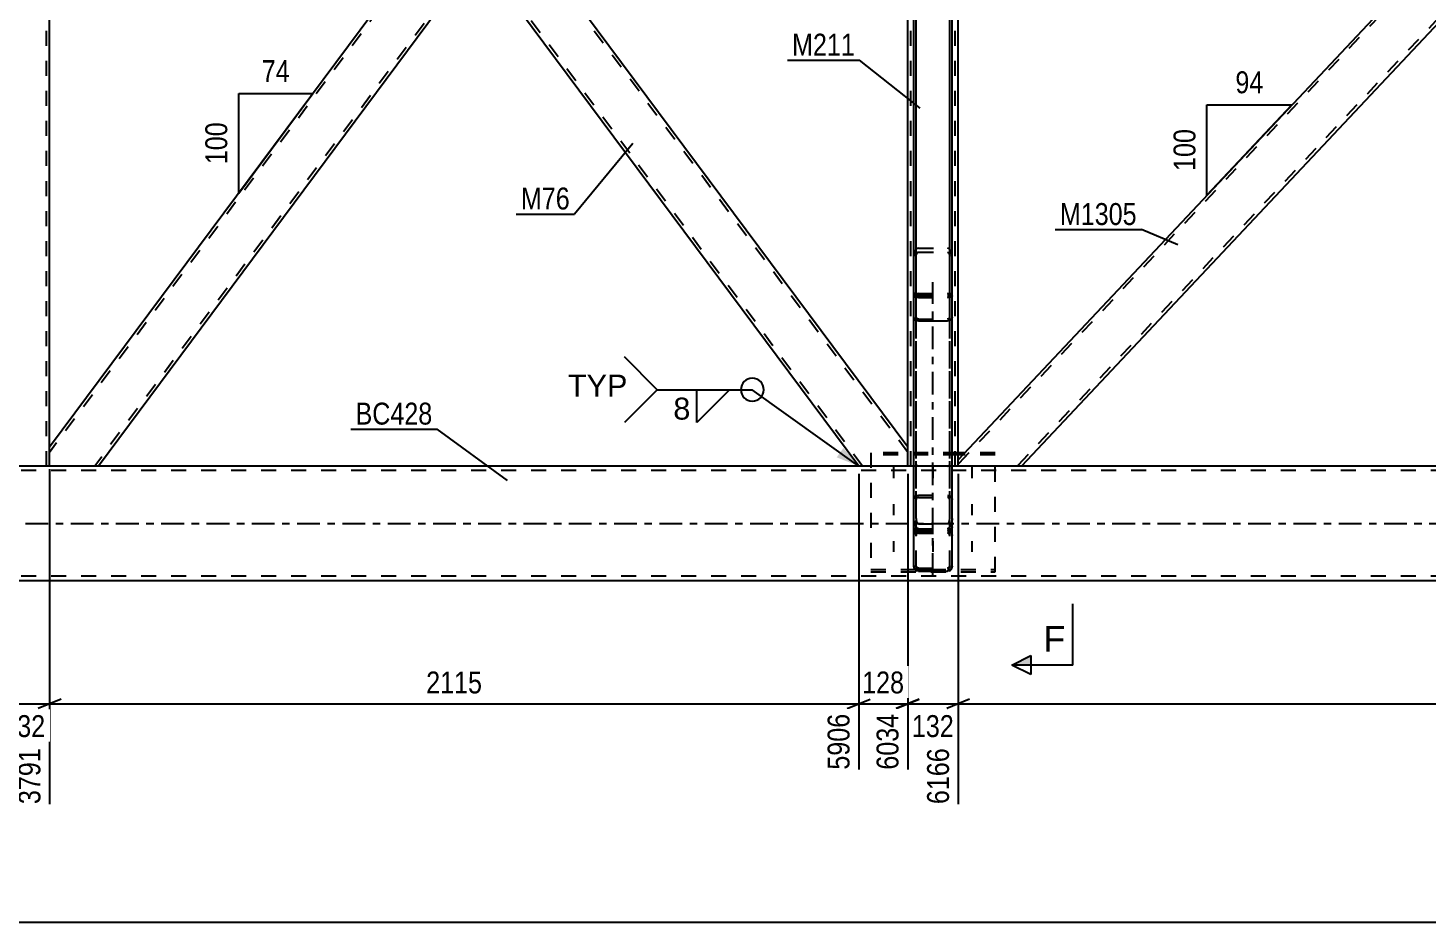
# Model space of a CAD drawing. Header units: millimetres. Extents: x -118 to 1071, y -539 to 302.
# Drawn here: x 136.2 to 319.1, y -211.6 to -94.8 of the extents above; entities that cross this region are included whole.
import ezdxf

# ---------------------------------------------------------------- set-up
doc = ezdxf.new("R2010")
doc.units = ezdxf.units.MM
doc.linetypes.add('DXK_LINE_DOT2', pattern=[3.9198, 1.9599, -1.9599])
doc.linetypes.add('DXK_LINE_DOT3', pattern=[5.9187, 2.979, -0.9799, 0.9799, -0.9799])
doc.styles.add('Arial', font='ARIAL.TTF', dxfattribs={"height": 0.2})
doc.styles.add('Arial Narrow', font='ARIALN.TTF', dxfattribs={"height": 0.2})

# ---------------------------------------------------------------- blocks, each defined once
blk = doc.blocks.new('Part-761550375-4729 - 4659')
at = {"color": 7, "linetype": 'DXK_LINE_DOT2'}
for p, q in [((257.74, -7.5), (251.14, -7.5)), ((251.14, -9.96), (251.14, -7.5)), ((251.54, -152), (251.54, -7.5)), ((257.34, -152), (257.34, -7.5)), ((257.74, -8.33), (257.74, -7.5)), ((251.14, -152), (251.14, -149.54)), ((257.74, -152), (257.74, -151.17)), ((257.74, -152), (251.14, -152))]:
    blk.add_line(p, q, dxfattribs=at)
at = {"color": 2, "linetype": 'Continuous'}
for p, q in [((257.74, -151.17), (257.74, -8.33)), ((251.14, -149.54), (251.14, -9.96))]:
    blk.add_line(p, q, dxfattribs=at)
blk = doc.blocks.new('Part-761550375-4734 - 4659')
at = {"color": 7, "linetype": 'DXK_LINE_DOT2'}
for p, q in [((138.99, -7.5), (132.39, -7.5)), ((132.39, -9.96), (132.39, -7.5)), ((132.79, -152), (132.79, -7.5)), ((138.59, -152), (138.59, -7.5)), ((138.99, -9.96), (138.99, -7.5)), ((132.39, -152), (132.39, -149.54)), ((138.99, -152), (138.99, -149.54)), ((138.99, -152), (132.39, -152))]:
    blk.add_line(p, q, dxfattribs=at)
at = {"color": 2, "linetype": 'Continuous'}
for p, q in [((132.39, -149.54), (132.39, -9.96)), ((138.99, -149.54), (138.99, -9.96))]:
    blk.add_line(p, q, dxfattribs=at)
blk = doc.blocks.new('Part-761550375-4774 - 4659')
at = {"color": 7, "linetype": 'DXK_LINE_DOT2'}
for p, q in [((393.4, -7.5), (257.74, -151.76)), ((401.14, -7.74), (265.47, -152)), ((401.14, -7.5), (392.85, -7.5)), ((329.44, -74.93), (324.91, -79.75)), ((333.97, -79.75), (329.44, -84.57)), ((266.02, -152), (257.74, -152))]:
    blk.add_line(p, q, dxfattribs=at)
at = {"color": 2, "linetype": 'Continuous'}
for p, q in [((392.85, -7.5), (329.44, -74.93)), ((401.14, -8.33), (333.97, -79.75)), ((401.14, -8.33), (401.14, -7.5)), ((324.91, -79.75), (257.74, -151.17)), ((329.44, -84.57), (266.02, -152)), ((257.74, -152), (257.74, -151.17))]:
    blk.add_line(p, q, dxfattribs=at)
blk = doc.blocks.new('Part-761550375-4714 - 4659')
at = {"color": 7, "linetype": 'DXK_LINE_DOT2'}
for p, q in [((245.24, -7.5), (138.99, -150.21)), ((251.14, -7.5), (244.74, -7.5)), ((251.14, -9.29), (144.89, -152)), ((195.06, -74.22), (190.95, -79.75)), ((199.17, -79.75), (195.06, -85.28)), ((145.38, -152), (138.99, -152))]:
    blk.add_line(p, q, dxfattribs=at)
at = {"color": 2, "linetype": 'Continuous'}
for p, q in [((244.74, -7.5), (195.06, -74.22)), ((251.14, -9.96), (251.14, -7.5)), ((251.14, -9.96), (199.17, -79.75)), ((190.95, -79.75), (138.99, -149.54)), ((195.06, -85.28), (145.38, -152)), ((138.99, -152), (138.99, -149.54))]:
    blk.add_line(p, q, dxfattribs=at)
blk = doc.blocks.new('Part-761550375-4799 - 4659')
at = {"color": 2, "linetype": 'Continuous'}
for p, q in [((195.06, -85.28), (199.17, -79.75)), ((251.14, -149.54), (199.17, -79.75)), ((244.74, -152), (195.06, -85.28)), ((251.14, -152), (251.14, -149.54))]:
    blk.add_line(p, q, dxfattribs=at)
at = {"color": 7, "linetype": 'DXK_LINE_DOT2'}
for p, q in [((251.14, -150.21), (198.93, -80.08)), ((195.31, -84.94), (195.33, -84.92)), ((245.24, -152), (195.31, -84.94)), ((251.14, -152), (244.74, -152))]:
    blk.add_line(p, q, dxfattribs=at)
blk = doc.blocks.new('Bolt-761550375-4930 - 4659')
at = {"color": 1, "linetype": 'DXK_LINE_DOT2'}
for p, q in [((249.32, -153.57), (249.32, -152.15)), ((254.47, -153.57), (254.47, -152.15)), ((259.57, -153.57), (259.57, -152.15)), ((249.32, -158.41), (249.32, -156.99)), ((259.57, -158.41), (259.57, -156.99)), ((249.32, -163.21), (249.32, -161.79)), ((254.47, -163.21), (254.47, -161.79)), ((259.57, -163.21), (259.57, -161.79))]:
    blk.add_line(p, q, dxfattribs=at)
blk = doc.blocks.new('Part-761550375-4834 - 4659')
at = {"color": 7, "linetype": 'DXK_LINE_DOT3'}
blk.add_line((254.44, -166.34), (254.44, -127.97), dxfattribs=at)
at = {"color": 7, "linetype": 'DXK_LINE_DOT2'}
for p, q in [((251.99, -129.71), (251.94, -129.87)), ((251.94, -132.58), (251.94, -129.87)), ((252.12, -129.57), (251.99, -129.71)), ((252.31, -129.48), (252.12, -129.57)), ((252.24, -129.87), (252.27, -129.79)), ((252.24, -165.09), (252.24, -129.87)), ((252.27, -129.79), (252.33, -129.72)), ((252.54, -129.45), (252.31, -129.48)), ((252.33, -129.72), (252.43, -129.68)), ((252.43, -129.68), (252.54, -129.66)), ((252.54, -129.45), (256.34, -129.45)), ((252.54, -129.66), (256.34, -129.66)), ((256.57, -129.48), (256.34, -129.45)), ((256.34, -129.66), (256.46, -129.68)), ((256.46, -129.68), (256.55, -129.72)), ((256.55, -129.72), (256.62, -129.79)), ((256.77, -129.57), (256.57, -129.48)), ((256.62, -129.79), (256.64, -129.87)), ((256.64, -165.09), (256.64, -129.87)), ((256.9, -129.71), (256.77, -129.57)), ((256.94, -129.87), (256.9, -129.71)), ((256.94, -132.58), (256.94, -129.87)), ((252.27, -132.67), (252.24, -132.58)), ((252.31, -132.72), (252.27, -132.67)), ((252.33, -132.74), (252.31, -132.72)), ((252.43, -132.78), (252.33, -132.74)), ((252.54, -132.8), (252.43, -132.78)), ((252.54, -132.8), (256.34, -132.8)), ((256.46, -132.78), (256.34, -132.8)), ((256.55, -132.74), (256.46, -132.78)), ((256.55, -132.74), (256.57, -132.72)), ((256.57, -132.72), (256.62, -132.67)), ((256.62, -132.67), (256.64, -132.58)), ((251.94, -161.07), (251.99, -160.83)), ((252.27, -160.95), (252.24, -161.07)), ((252.33, -160.85), (252.27, -160.95)), ((252.31, -160.49), (252.54, -160.44)), ((252.43, -160.78), (252.33, -160.85)), ((252.54, -160.76), (252.43, -160.78)), ((252.54, -160.44), (256.34, -160.44)), ((252.54, -160.76), (256.34, -160.76)), ((256.34, -160.44), (256.57, -160.49)), ((256.46, -160.78), (256.34, -160.76)), ((256.55, -160.85), (256.46, -160.78)), ((256.62, -160.95), (256.55, -160.85)), ((256.64, -161.07), (256.62, -160.95)), ((256.9, -160.83), (256.94, -161.07)), ((252.24, -165.09), (252.27, -165.21)), ((252.27, -165.21), (252.33, -165.32)), ((252.33, -165.32), (252.43, -165.39)), ((252.43, -165.39), (252.54, -165.41)), ((252.54, -165.41), (256.34, -165.41)), ((256.34, -165.41), (256.46, -165.39)), ((256.46, -165.39), (256.55, -165.32)), ((256.55, -165.32), (256.62, -165.21)), ((256.62, -165.21), (256.64, -165.09))]:
    blk.add_line(p, q, dxfattribs=at)
at = {"color": 2, "linetype": 'Continuous'}
for p, q in [((251.94, -165.09), (251.94, -132.58)), ((251.94, -132.58), (251.99, -132.75)), ((251.99, -132.75), (252.12, -132.89)), ((252.12, -132.89), (252.31, -132.98)), ((252.31, -132.98), (252.54, -133.01)), ((252.54, -133.01), (256.34, -133.01)), ((256.34, -133.01), (256.57, -132.98)), ((256.57, -132.98), (256.77, -132.89)), ((256.77, -132.89), (256.9, -132.75)), ((256.9, -132.75), (256.94, -132.58)), ((256.94, -165.09), (256.94, -132.58)), ((251.99, -165.34), (251.94, -165.09)), ((252.54, -165.73), (252.31, -165.68)), ((252.54, -165.73), (256.34, -165.73)), ((256.57, -165.68), (256.34, -165.73)), ((256.94, -165.09), (256.9, -165.34))]:
    blk.add_line(p, q, dxfattribs=at)
at = {"color": 7, "linetype": 'DXK_LINE_DOT2'}
for centre, start, end in [((252.57, -161.05), 114.1363, 159.0727), ((256.32, -161.05), 20.9273, 65.8637)]:
    blk.add_arc(centre, 0.618, start, end, dxfattribs=at)
at = {"color": 2, "linetype": 'Continuous'}
for centre, start, end in [((252.57, -165.12), 200.9273, 245.8637), ((256.32, -165.12), 294.1363, 339.0727)]:
    blk.add_arc(centre, 0.618, start, end, dxfattribs=at)
blk = doc.blocks.new('Part-761550375-4852 - 4659')
at = {"color": 7, "linetype": 'DXK_LINE_DOT2'}
for p, q in [((251.94, -156.38), (251.99, -156.17)), ((251.94, -165.01), (251.94, -156.38)), ((251.99, -156.17), (252.12, -155.98)), ((252.12, -155.98), (252.31, -155.86)), ((252.27, -156.27), (252.24, -156.38)), ((252.24, -165.01), (252.24, -156.38)), ((252.33, -156.18), (252.27, -156.27)), ((252.31, -155.86), (252.54, -155.82)), ((252.43, -156.12), (252.33, -156.18)), ((252.54, -156.1), (252.43, -156.12)), ((252.54, -155.82), (256.34, -155.82)), ((252.54, -156.1), (256.34, -156.1)), ((256.34, -155.82), (256.57, -155.86)), ((256.46, -156.12), (256.34, -156.1)), ((256.55, -156.18), (256.46, -156.12)), ((256.62, -156.27), (256.55, -156.18)), ((256.57, -155.86), (256.77, -155.98)), ((256.64, -156.38), (256.62, -156.27)), ((256.64, -165.01), (256.64, -156.38)), ((256.77, -155.98), (256.9, -156.17)), ((256.9, -156.17), (256.94, -156.38)), ((256.94, -165.01), (256.94, -156.38)), ((251.99, -160.17), (251.94, -159.95)), ((251.99, -160.72), (251.94, -160.96)), ((252.12, -160.35), (251.99, -160.17)), ((252.31, -160.47), (252.12, -160.35)), ((252.24, -159.95), (252.27, -160.06)), ((252.24, -160.96), (252.27, -160.84)), ((252.27, -160.06), (252.33, -160.15)), ((252.27, -160.84), (252.33, -160.74)), ((252.43, -160.35), (252.31, -160.37)), ((252.54, -160.52), (252.31, -160.47)), ((252.33, -160.15), (252.43, -160.21)), ((252.33, -160.74), (252.43, -160.67)), ((252.43, -160.21), (252.54, -160.23)), ((252.54, -160.33), (252.43, -160.35)), ((252.43, -160.67), (252.54, -160.64)), ((252.54, -160.23), (256.34, -160.23)), ((252.54, -160.33), (256.34, -160.33)), ((252.54, -160.52), (256.34, -160.52)), ((252.54, -160.64), (256.34, -160.64)), ((256.34, -160.23), (256.46, -160.21)), ((256.57, -160.37), (256.34, -160.33)), ((256.57, -160.47), (256.34, -160.52)), ((256.34, -160.64), (256.46, -160.67)), ((256.46, -160.21), (256.55, -160.15)), ((256.46, -160.67), (256.55, -160.74)), ((256.55, -160.15), (256.62, -160.06)), ((256.55, -160.74), (256.62, -160.84)), ((256.77, -160.35), (256.57, -160.47)), ((256.62, -160.06), (256.64, -159.95)), ((256.62, -160.84), (256.64, -160.96)), ((256.9, -160.17), (256.77, -160.35)), ((256.94, -159.95), (256.9, -160.17)), ((256.94, -160.96), (256.9, -160.72)), ((251.94, -165.01), (251.99, -165.25)), ((252.27, -165.13), (252.24, -165.01)), ((252.33, -165.23), (252.27, -165.13)), ((252.31, -165.6), (252.54, -165.65)), ((252.43, -165.3), (252.33, -165.23)), ((252.54, -165.33), (252.43, -165.3)), ((252.54, -165.33), (256.34, -165.33)), ((252.54, -165.65), (256.34, -165.65)), ((256.46, -165.3), (256.34, -165.33)), ((256.34, -165.65), (256.57, -165.6)), ((256.55, -165.23), (256.46, -165.3)), ((256.62, -165.13), (256.55, -165.23)), ((256.64, -165.01), (256.62, -165.13)), ((256.9, -165.25), (256.94, -165.01))]:
    blk.add_line(p, q, dxfattribs=at)
for centre, start, end in [((252.57, -160.94), 114.32, 159.2417), ((256.32, -160.94), 20.7583, 65.68), ((252.57, -165.03), 200.7583, 245.68), ((256.32, -165.03), 294.32, 339.2417)]:
    blk.add_arc(centre, 0.621, start, end, dxfattribs=at)
blk = doc.blocks.new('Part-761550375-4895 - 4659')
at = {"color": 7, "linetype": 'DXK_LINE_DOT2'}
for p, q in [((678.19, -152.6), (-23.97, -152.6)), ((678.19, -152), (13.64, -152)), ((256.94, -152), (251.94, -152)), ((678.19, -166.4), (-23.97, -166.4))]:
    blk.add_line(p, q, dxfattribs=at)
at = {"color": 2, "linetype": 'Continuous'}
for p, q in [((251.94, -152), (78.81, -152)), ((551.94, -152), (256.94, -152)), ((678.19, -167), (-23.97, -167))]:
    blk.add_line(p, q, dxfattribs=at)
at = {"color": 7, "linetype": 'DXK_LINE_DOT3'}
blk.add_line((-23.97, -159.5), (678.19, -159.5), dxfattribs=at)
blk = doc.blocks.new('Part-761550375-4917 - 4659')
at = {"color": 7, "linetype": 'DXK_LINE_DOT2'}
for p, q in [((257.74, -150.26), (246.32, -150.26)), ((246.32, -150.26), (246.32, -165.8)), ((257.74, -150.53), (246.32, -150.53)), ((262.57, -150.53), (258.34, -150.53)), ((262.57, -150.26), (258.6, -150.26)), ((262.57, -165.8), (262.57, -150.26)), ((246.32, -165.53), (262.57, -165.53)), ((246.32, -165.8), (262.57, -165.8))]:
    blk.add_line(p, q, dxfattribs=at)
at = {"color": 2, "linetype": 'Continuous'}
for p, q in [((258.6, -150.26), (257.74, -150.26)), ((258.34, -150.53), (257.74, -150.53))]:
    blk.add_line(p, q, dxfattribs=at)
blk = doc.blocks.new('Part-761550375-5056 - 4659')
at = {"color": 2, "linetype": 'Continuous'}
for p, q in [((251.94, 39.04), (251.99, 39.36)), ((251.94, -132.58), (251.94, 39.04)), ((251.99, 39.36), (252.12, 39.64)), ((252.12, 39.64), (252.31, 39.82)), ((252.31, 39.82), (252.54, 39.88)), ((252.54, 39.88), (256.34, 39.88)), ((256.34, 39.88), (256.57, 39.82)), ((256.57, 39.82), (256.77, 39.64)), ((256.77, 39.64), (256.9, 39.36)), ((256.9, 39.36), (256.94, 39.04)), ((256.94, -132.58), (256.94, 39.04)), ((251.99, -132.75), (251.94, -132.58)), ((252.12, -132.89), (251.99, -132.75)), ((252.31, -132.98), (252.12, -132.89)), ((252.54, -133.01), (252.31, -132.98)), ((252.54, -133.01), (256.34, -133.01)), ((256.57, -132.98), (256.34, -133.01)), ((256.77, -132.89), (256.57, -132.98)), ((256.9, -132.75), (256.77, -132.89)), ((256.94, -132.58), (256.9, -132.75))]:
    blk.add_line(p, q, dxfattribs=at)
at = {"color": 7, "linetype": 'DXK_LINE_DOT2'}
for p, q in [((252.27, 39.2), (252.24, 39.04)), ((252.24, -132.58), (252.24, 39.04)), ((252.33, 39.34), (252.27, 39.2)), ((252.43, 39.43), (252.33, 39.34)), ((252.54, 39.46), (252.43, 39.43)), ((252.54, 39.46), (256.34, 39.46)), ((256.46, 39.43), (256.34, 39.46)), ((256.55, 39.34), (256.46, 39.43)), ((256.62, 39.2), (256.55, 39.34)), ((256.64, 39.04), (256.62, 39.2)), ((256.64, -132.58), (256.64, 39.04)), ((251.99, 33.39), (251.94, 33.72)), ((252.12, 33.12), (251.99, 33.39)), ((252.31, 32.94), (252.12, 33.12)), ((252.27, 33.55), (252.24, 33.72)), ((252.31, 33.45), (252.27, 33.55)), ((252.33, 33.42), (252.31, 33.45)), ((252.54, 32.87), (252.31, 32.94)), ((252.33, 33.42), (252.43, 33.33)), ((252.43, 33.33), (252.54, 33.29)), ((252.54, 33.29), (256.34, 33.29)), ((256.34, 33.29), (256.46, 33.33)), ((256.57, 32.94), (256.34, 32.87)), ((256.46, 33.33), (256.55, 33.42)), ((256.55, 33.42), (256.57, 33.45)), ((256.57, 33.45), (256.62, 33.55)), ((256.77, 33.12), (256.57, 32.94)), ((256.62, 33.55), (256.64, 33.72)), ((256.9, 33.39), (256.77, 33.12)), ((256.94, 33.72), (256.9, 33.39)), ((252.54, 32.87), (256.34, 32.87)), ((251.94, -129.87), (251.99, -129.71)), ((251.99, -129.71), (252.12, -129.57)), ((252.12, -129.57), (252.31, -129.48)), ((252.27, -129.79), (252.24, -129.87)), ((252.33, -129.72), (252.27, -129.79)), ((252.31, -129.48), (252.54, -129.45)), ((252.43, -129.68), (252.33, -129.72)), ((252.54, -129.66), (252.43, -129.68)), ((252.54, -129.45), (256.34, -129.45)), ((252.54, -129.66), (256.34, -129.66)), ((256.34, -129.45), (256.57, -129.48)), ((256.46, -129.68), (256.34, -129.66)), ((256.55, -129.72), (256.46, -129.68)), ((256.62, -129.79), (256.55, -129.72)), ((256.57, -129.48), (256.77, -129.57)), ((256.64, -129.87), (256.62, -129.79)), ((256.77, -129.57), (256.9, -129.71)), ((256.9, -129.71), (256.94, -129.87)), ((252.24, -132.58), (252.27, -132.67)), ((252.27, -132.67), (252.33, -132.74)), ((252.33, -132.74), (252.43, -132.78)), ((252.43, -132.78), (252.54, -132.8)), ((252.54, -132.8), (256.34, -132.8)), ((256.34, -132.8), (256.46, -132.78)), ((256.46, -132.78), (256.55, -132.74)), ((256.55, -132.74), (256.62, -132.67)), ((256.62, -132.67), (256.64, -132.58))]:
    blk.add_line(p, q, dxfattribs=at)
blk = doc.blocks.new('Part-761550375-5081 - 4659')
at = {"color": 7, "linetype": 'DXK_LINE_DOT2'}
for p, q in [((252.31, 0.1), (252.54, 0.18)), ((252.54, 0.18), (256.34, 0.18)), ((256.34, 0.18), (256.57, 0.1)), ((251.94, -0.84), (251.99, -0.45)), ((251.94, -129.76), (251.94, -0.84)), ((252.27, -0.65), (252.24, -0.84)), ((252.24, -129.76), (252.24, -0.84)), ((252.54, -0.33), (252.43, -0.37)), ((252.54, -0.33), (256.34, -0.33)), ((256.46, -0.37), (256.34, -0.33)), ((256.64, -0.84), (256.62, -0.65)), ((256.64, -129.76), (256.64, -0.84)), ((256.9, -0.45), (256.94, -0.84)), ((256.94, -129.76), (256.94, -0.84)), ((251.94, -6.98), (251.98, -7.15)), ((251.98, -7.15), (251.99, -7.17)), ((251.99, -7.17), (252.12, -7.28)), ((252.12, -7.28), (252.31, -7.35)), ((252.24, -6.98), (252.27, -7.08)), ((252.27, -7.08), (252.32, -7.15)), ((252.32, -7.15), (252.33, -7.16)), ((252.33, -7.16), (252.43, -7.19)), ((252.43, -7.19), (252.54, -7.21)), ((252.54, -7.21), (256.34, -7.21)), ((256.34, -7.21), (256.46, -7.19)), ((256.46, -7.19), (256.55, -7.16)), ((256.57, -7.15), (256.55, -7.16)), ((256.62, -7.08), (256.57, -7.15)), ((256.57, -7.35), (256.77, -7.28)), ((256.62, -7.08), (256.64, -6.98)), ((256.77, -7.28), (256.9, -7.17)), ((256.94, -6.98), (256.9, -7.15)), ((256.9, -7.15), (256.9, -7.17)), ((252.31, -7.35), (252.54, -7.37)), ((252.54, -7.37), (256.34, -7.37)), ((256.34, -7.37), (256.57, -7.35)), ((251.99, -124.17), (251.94, -124.56)), ((252.24, -124.56), (252.27, -124.37)), ((252.54, -123.54), (252.31, -123.62)), ((252.43, -124.09), (252.54, -124.05)), ((252.54, -123.54), (256.34, -123.54)), ((252.54, -124.05), (256.34, -124.05)), ((256.57, -123.62), (256.34, -123.54)), ((256.34, -124.05), (256.46, -124.09)), ((256.62, -124.37), (256.64, -124.56)), ((256.94, -124.56), (256.9, -124.17)), ((252.24, -129.45), (251.94, -129.45)), ((251.94, -129.76), (251.99, -129.84)), ((251.99, -129.84), (252.12, -129.91)), ((252.12, -129.91), (252.31, -129.95)), ((252.27, -129.8), (252.24, -129.76)), ((252.33, -129.83), (252.27, -129.8)), ((252.43, -129.86), (252.33, -129.83)), ((252.54, -129.86), (252.43, -129.86)), ((252.54, -129.86), (256.34, -129.86)), ((256.46, -129.86), (256.34, -129.86)), ((256.55, -129.83), (256.46, -129.86)), ((256.62, -129.8), (256.55, -129.83)), ((256.57, -129.95), (256.77, -129.91)), ((256.64, -129.76), (256.62, -129.8)), ((256.64, -129.45), (256.94, -129.45)), ((256.77, -129.91), (256.9, -129.84)), ((256.9, -129.84), (256.94, -129.76)), ((252.31, -129.95), (252.54, -129.97)), ((252.54, -129.97), (256.34, -129.97)), ((256.34, -129.97), (256.57, -129.95))]:
    blk.add_line(p, q, dxfattribs=at)
for centre, radius, start, end in [((252.91, -0.62), 0.941, 129.6308, 169.4359), ((255.97, -0.62), 0.941, 10.5641, 50.3692), ((252.73, -0.73), 0.47, 129.6308, 169.4359), ((256.16, -0.73), 0.47, 10.5641, 50.3692), ((252.91, -124.34), 0.941, 129.6308, 169.4359), ((252.73, -124.45), 0.47, 129.6308, 169.4359), ((256.16, -124.45), 0.47, 10.5641, 50.3692), ((255.97, -124.34), 0.941, 10.5641, 50.3692)]:
    blk.add_arc(centre, radius, start, end, dxfattribs=at)
blk = doc.blocks.new('Part-761550375-5086 - 4659')
at = {"color": 7, "linetype": 'DXK_LINE_DOT2'}
for p, q in [((251.99, -64.81), (251.94, -65.02)), ((251.94, -158.85), (251.94, -65.02)), ((252.12, -64.63), (251.99, -64.81)), ((252.31, -64.51), (252.12, -64.63)), ((252.24, -65.02), (252.27, -64.92)), ((252.24, -158.85), (252.24, -65.02)), ((252.27, -64.92), (252.33, -64.83)), ((252.54, -64.47), (252.31, -64.51)), ((252.33, -64.83), (252.43, -64.77)), ((252.43, -64.77), (252.54, -64.75)), ((252.54, -64.47), (256.34, -64.47)), ((252.54, -64.75), (256.34, -64.75)), ((256.57, -64.51), (256.34, -64.47)), ((256.34, -64.75), (256.46, -64.77)), ((256.46, -64.77), (256.55, -64.83)), ((256.55, -64.83), (256.62, -64.92)), ((256.77, -64.63), (256.57, -64.51)), ((256.62, -64.92), (256.64, -65.02)), ((256.64, -158.85), (256.64, -65.02)), ((256.9, -64.81), (256.77, -64.63)), ((256.94, -65.02), (256.9, -64.81)), ((256.94, -158.85), (256.94, -65.02)), ((251.94, -68.51), (251.99, -68.72)), ((251.99, -68.72), (252.12, -68.9)), ((252.12, -68.9), (252.31, -69.01)), ((252.27, -68.61), (252.24, -68.51)), ((252.33, -68.7), (252.27, -68.61)), ((252.31, -69.01), (252.54, -69.06)), ((252.43, -68.76), (252.33, -68.7)), ((252.54, -68.78), (252.43, -68.76)), ((252.54, -68.78), (256.34, -68.78)), ((252.54, -69.06), (256.34, -69.06)), ((256.46, -68.76), (256.34, -68.78)), ((256.34, -69.06), (256.57, -69.01)), ((256.55, -68.7), (256.46, -68.76)), ((256.62, -68.61), (256.55, -68.7)), ((256.57, -69.01), (256.77, -68.9)), ((256.64, -68.51), (256.62, -68.61)), ((256.77, -68.9), (256.9, -68.72)), ((256.9, -68.72), (256.94, -68.51)), ((251.99, -152.01), (251.94, -152.05)), ((252.01, -152), (251.99, -152.01)), ((252.43, -151.99), (252.01, -152)), ((256.87, -152), (252.01, -152)), ((252.24, -152.05), (252.27, -152.03)), ((252.33, -152.01), (252.27, -152.03)), ((252.43, -151.99), (252.33, -152.01)), ((252.54, -152), (252.43, -151.99)), ((256.34, -152), (256.46, -151.99)), ((256.55, -152.01), (256.46, -151.99)), ((256.87, -152), (256.46, -151.99)), ((256.62, -152.03), (256.55, -152.01)), ((256.64, -152.05), (256.62, -152.03)), ((256.9, -152.01), (256.87, -152)), ((256.94, -152.05), (256.9, -152.01)), ((251.99, -159.37), (251.94, -158.85)), ((252.24, -158.85), (252.27, -159.11)), ((256.62, -159.11), (256.64, -158.85)), ((256.94, -158.85), (256.9, -159.37)), ((252.43, -160.17), (252.31, -160.12)), ((252.43, -159.48), (252.54, -159.53)), ((252.54, -160.22), (252.43, -160.17)), ((252.54, -159.53), (256.34, -159.53)), ((252.54, -160.22), (256.34, -160.22)), ((256.34, -159.53), (256.46, -159.48)), ((256.57, -160.12), (256.34, -160.22))]:
    blk.add_line(p, q, dxfattribs=at)
for centre, radius, start, end in [((252.96, -159.03), 0.699, 186.6768, 220.4485), ((255.92, -159.03), 0.699, 319.5515, 353.3232), ((253.38, -159.21), 1.4, 186.6768, 220.4485), ((255.51, -159.21), 1.4, 319.5515, 353.3232)]:
    blk.add_arc(centre, radius, start, end, dxfattribs=at)
blk = doc.blocks.new('StraightDimension-761550375-28746 - 4659')
at = {"color": 7, "linetype": 'Continuous'}
for p, q in [((251.14, -153), (251.14, -191.66)), ((257.74, -153), (257.74, -196.16)), ((249.64, -183.65), (252.64, -182.45)), ((259.24, -182.45), (256.24, -183.65)), ((251.14, -183.05), (257.74, -183.05))]:
    blk.add_line(p, q, dxfattribs=at)
at = {"color": 0}
blk.add_wipeout([(257.78, -188), (257.78, -183.8), (251.09, -183.8), (251.09, -188)], dxfattribs=at)
at = {"color": 0, "linetype": 'Continuous'}
blk.add_wipeout([(257.14, -188.25), (252.94, -188.25), (252.94, -196.76), (257.14, -196.76)], dxfattribs=at)
at = {"color": 3, "style": 'Arial Narrow'}
blk.add_text('132', height=2.863, dxfattribs=at).set_placement((251.69, -187.4))
at = {"color": 3, "linetype": 'Continuous', "style": 'Arial Narrow'}
blk.add_text('6166', height=2.863, rotation=90.0002, dxfattribs=at).set_placement((256.54, -196.16))
blk = doc.blocks.new('StraightDimension-761550375-6060 - 4659')
at = {"color": 7, "linetype": 'Continuous'}
blk.add_line((-50.07, -211.56), (729.44, -211.56), dxfattribs=at)
blk = doc.blocks.new('AngleDimension-761550375-24067 - 4659')
at = {"color": 7, "linetype": 'Continuous'}
for p, q in [((290.25, -104.8), (301.34, -104.8)), ((290.25, -116.6), (301.34, -104.8)), ((290.25, -116.6), (290.25, -104.8)), ((295.89, -110.6), (301.34, -104.8))]:
    blk.add_line(p, q, dxfattribs=at)
at = {"color": 0}
for points in [[(298.22, -103.9), (298.22, -99.7), (293.37, -99.7), (293.37, -103.9)], [(289.35, -107.36), (285.15, -107.36), (285.15, -114.05), (289.35, -114.05)]]:
    blk.add_wipeout(points, dxfattribs=at)
at = {"color": 3, "style": 'Arial Narrow'}
blk.add_text('94', height=2.863, dxfattribs=at).set_placement((293.97, -103.3))
blk.add_text('100', height=2.863, rotation=90.0002, dxfattribs=at).set_placement((288.75, -113.45))
blk = doc.blocks.new('AngleDimension-761550375-24047 - 4659')
at = {"color": 7, "linetype": 'Continuous'}
for p, q in [((163.71, -103.34), (173.39, -103.34)), ((163.71, -116.33), (173.39, -103.34)), ((163.71, -116.33), (163.71, -103.34)), ((171.92, -105.31), (173.39, -103.34))]:
    blk.add_line(p, q, dxfattribs=at)
at = {"color": 0}
for points in [[(170.98, -102.44), (170.98, -98.24), (166.12, -98.24), (166.12, -102.44)], [(162.81, -106.49), (158.61, -106.49), (158.61, -113.17), (162.81, -113.17)]]:
    blk.add_wipeout(points, dxfattribs=at)
at = {"color": 3, "style": 'Arial Narrow'}
blk.add_text('74', height=2.863, dxfattribs=at).set_placement((166.72, -101.84))
blk.add_text('100', height=2.863, rotation=90.0002, dxfattribs=at).set_placement((162.21, -112.57))
blk = doc.blocks.new('StraightDimension-761550375-28745 - 4659')
at = {"color": 7, "linetype": 'Continuous'}
for p, q in [((257.74, -153), (257.74, -196.16)), ((392.85, -153), (392.85, -191.66)), ((259.24, -182.45), (256.24, -183.65)), ((391.35, -183.65), (394.35, -182.45)), ((257.74, -183.05), (392.85, -183.05))]:
    blk.add_line(p, q, dxfattribs=at)
at = {"color": 0}
blk.add_wipeout([(329.55, -182.3), (329.55, -178.1), (321.04, -178.1), (321.04, -182.3)], dxfattribs=at)
at = {"color": 0, "linetype": 'Continuous'}
blk.add_wipeout([(392.25, -183.75), (388.05, -183.75), (388.05, -192.26), (392.25, -192.26)], dxfattribs=at)
at = {"color": 3, "style": 'Arial Narrow'}
blk.add_text('2702', height=2.863, dxfattribs=at).set_placement((321.64, -181.7))
at = {"color": 3, "linetype": 'Continuous', "style": 'Arial Narrow'}
blk.add_text('8869', height=2.863, rotation=90.0002, dxfattribs=at).set_placement((391.65, -191.66))
blk = doc.blocks.new('StraightDimension-761550375-28747 - 4659')
at = {"color": 7, "linetype": 'Continuous'}
for p, q in [((244.74, -153), (244.74, -191.66)), ((251.14, -153), (251.14, -191.66)), ((243.24, -183.65), (246.24, -182.45)), ((252.64, -182.45), (249.64, -183.65)), ((244.74, -183.05), (251.14, -183.05))]:
    blk.add_line(p, q, dxfattribs=at)
at = {"color": 0}
blk.add_wipeout([(251.28, -182.3), (251.28, -178.1), (244.59, -178.1), (244.59, -182.3)], dxfattribs=at)
at = {"color": 0, "linetype": 'Continuous'}
blk.add_wipeout([(250.54, -183.75), (246.34, -183.75), (246.34, -192.26), (250.54, -192.26)], dxfattribs=at)
at = {"color": 3, "style": 'Arial Narrow'}
blk.add_text('128', height=2.863, dxfattribs=at).set_placement((245.19, -181.7))
at = {"color": 3, "linetype": 'Continuous', "style": 'Arial Narrow'}
blk.add_text('6034', height=2.863, rotation=90.0002, dxfattribs=at).set_placement((249.94, -191.66))
blk = doc.blocks.new('StraightDimension-761550375-28748 - 4659')
at = {"color": 7, "linetype": 'Continuous'}
for p, q in [((138.99, -152.4), (138.99, -196.16)), ((244.74, -153), (244.74, -191.66)), ((140.49, -182.45), (137.49, -183.65)), ((243.24, -183.65), (246.24, -182.45)), ((138.99, -183.05), (244.74, -183.05))]:
    blk.add_line(p, q, dxfattribs=at)
at = {"color": 0}
blk.add_wipeout([(196.12, -182.3), (196.12, -178.1), (187.61, -178.1), (187.61, -182.3)], dxfattribs=at)
at = {"color": 0, "linetype": 'Continuous'}
blk.add_wipeout([(244.14, -183.75), (239.94, -183.75), (239.94, -192.26), (244.14, -192.26)], dxfattribs=at)
at = {"color": 3, "style": 'Arial Narrow'}
blk.add_text('2115', height=2.863, dxfattribs=at).set_placement((188.21, -181.7))
at = {"color": 3, "linetype": 'Continuous', "style": 'Arial Narrow'}
blk.add_text('5906', height=2.863, rotation=90.0002, dxfattribs=at).set_placement((243.54, -191.66))
blk = doc.blocks.new('StraightDimension-761550375-28749 - 4659')
at = {"color": 7, "linetype": 'Continuous'}
for p, q in [((132.39, -153), (132.39, -191.66)), ((138.99, -152.4), (138.99, -196.16)), ((130.89, -183.65), (133.89, -182.45)), ((140.49, -182.45), (137.49, -183.65)), ((132.39, -183.05), (138.99, -183.05))]:
    blk.add_line(p, q, dxfattribs=at)
at = {"color": 0}
blk.add_wipeout([(139.03, -188), (139.03, -183.8), (132.34, -183.8), (132.34, -188)], dxfattribs=at)
at = {"color": 0, "linetype": 'Continuous'}
blk.add_wipeout([(138.39, -188.25), (134.19, -188.25), (134.19, -196.76), (138.39, -196.76)], dxfattribs=at)
at = {"color": 3, "style": 'Arial Narrow'}
blk.add_text('132', height=2.863, dxfattribs=at).set_placement((132.94, -187.4))
at = {"color": 3, "linetype": 'Continuous', "style": 'Arial Narrow'}
blk.add_text('3791', height=2.863, rotation=90.0002, dxfattribs=at).set_placement((137.79, -196.16))
blk = doc.blocks.new('Mark-761550375-4770 - 4659')
at = {"color": 0}
blk.add_wipeout([(281.08, -120.51), (281.08, -117.51), (271.03, -117.51), (271.03, -120.51)], dxfattribs=at)
blk.add_wipeout([(281.08, -120.51), (281.08, -117.51), (271.03, -117.51), (271.03, -120.51)], dxfattribs=at)
at = {"color": 30, "linetype": 'Continuous'}
for p in [(270.43, -121.11), (286.43, -123.09)]:
    blk.add_line(p, (281.68, -121.11), dxfattribs=at)
at = {"color": 3, "style": 'Arial Narrow'}
blk.add_text('M1305', height=2.863, dxfattribs=at).set_placement((271.03, -120.51))
blk = doc.blocks.new('Mark-761550375-4795 - 4659')
at = {"color": 0}
blk.add_wipeout([(206.99, -118.48), (206.99, -115.48), (200.59, -115.48), (200.59, -118.48)], dxfattribs=at)
blk.add_wipeout([(206.99, -118.48), (206.99, -115.48), (200.59, -115.48), (200.59, -118.48)], dxfattribs=at)
at = {"color": 30, "linetype": 'Continuous'}
for p in [(215.22, -109.85), (199.99, -119.08)]:
    blk.add_line(p, (207.59, -119.08), dxfattribs=at)
at = {"color": 3, "style": 'Arial Narrow'}
blk.add_text('M76', height=2.863, dxfattribs=at).set_placement((200.59, -118.48))
blk = doc.blocks.new('Mark-761550375-4891 - 4659')
at = {"color": 0}
blk.add_wipeout([(189.03, -146.58), (189.03, -143.58), (178.98, -143.58), (178.98, -146.58)], dxfattribs=at)
blk.add_wipeout([(189.03, -146.58), (189.03, -143.58), (178.98, -143.58), (178.98, -146.58)], dxfattribs=at)
at = {"color": 30, "linetype": 'Continuous'}
for p in [(178.38, -147.18), (198.86, -153.88)]:
    blk.add_line(p, (189.63, -147.18), dxfattribs=at)
at = {"color": 3, "style": 'Arial Narrow'}
blk.add_text('BC428', height=2.863, dxfattribs=at).set_placement((178.98, -146.58))
blk = doc.blocks.new('Mark-761550375-5052 - 4659')
at = {"color": 0}
blk.add_wipeout([(244.25, -98.38), (244.25, -95.38), (236.03, -95.38), (236.03, -98.38)], dxfattribs=at)
blk.add_wipeout([(244.25, -98.38), (244.25, -95.38), (236.03, -95.38), (236.03, -98.38)], dxfattribs=at)
at = {"color": 30, "linetype": 'Continuous'}
for p in [(235.43, -98.98), (252.76, -105.26)]:
    blk.add_line(p, (244.85, -98.98), dxfattribs=at)
at = {"color": 3, "style": 'Arial Narrow'}
blk.add_text('M211', height=2.863, dxfattribs=at).set_placement((236.03, -98.38))
blk = doc.blocks.new('WeldMark-761550375-6218 - 4659')
at = {"linetype": 'Continuous'}
blk.add_hatch(color=30, dxfattribs=at).paths.add_polyline_path([(242.74, -149.64), (244.74, -152), (241.86, -150.86)])
at = {"color": 3, "linetype": 'Continuous'}
for q in [(214.12, -137.74), (214.12, -146.31)]:
    blk.add_line((218.41, -142.03), q, dxfattribs=at)
at = {"color": 30, "linetype": 'Continuous'}
blk.add_line((244.74, -152), (230.83, -142.03), dxfattribs=at)
at = {"color": 3, "linetype": 'Continuous'}
for start, end in [(90, 270), (270, 90)]:
    blk.add_arc((230.83, -142.03), 1.5, start, end, dxfattribs=at)
at = {"color": 0}
blk.add_wipeout([(222.93, -146.13), (222.93, -142.73), (220.31, -142.73), (220.31, -146.13)], dxfattribs=at)
at = {"color": 30, "linetype": 'Continuous'}
blk.add_line((218.41, -142.03), (230.83, -142.03), dxfattribs=at)
at = {"color": 3, "linetype": 'Continuous'}
for p, q in [((223.59, -142.03), (227.87, -142.03)), ((227.87, -142.03), (223.59, -146.31)), ((223.59, -146.31), (223.59, -142.03))]:
    blk.add_line(p, q, dxfattribs=at)
at = {"color": 3, "style": 'Arial'}
blk.add_text('8', height=2.87, dxfattribs=at).set_placement((220.51, -145.93))
at = {"color": 0, "linetype": 'Continuous'}
blk.add_wipeout([(214.51, -142.93), (214.51, -139.93), (206.73, -139.93), (206.73, -142.93)], dxfattribs=at)
blk.add_wipeout([(214.51, -142.93), (214.51, -139.93), (206.73, -139.93), (206.73, -142.93)], dxfattribs=at)
at = {"color": 3, "linetype": 'Continuous', "style": 'Arial'}
blk.add_text('TYP', height=2.865, dxfattribs=at).set_placement((206.73, -142.93))
blk = doc.blocks.new('SectionMark-761550375-36154 - 4659')
at = {"linetype": 'Continuous'}
for points in [[(267.24, 68.67), (267.24, 67.42), (264.74, 68.67)], [(267.24, -176.75), (267.24, -178), (264.74, -178)]]:
    blk.add_hatch(color=6, dxfattribs=at).paths.add_polyline_path(points)
at = {"color": 6, "linetype": 'Continuous'}
for p, q in [((264.74, 68.67), (267.24, 69.92)), ((267.24, 67.42), (267.24, 69.92)), ((272.74, 68.67), (264.74, 68.67)), ((264.74, 68.67), (267.24, 67.42)), ((272.74, 68.67), (272.74, 60.67)), ((272.74, -178), (272.74, -170)), ((264.74, -178), (267.24, -176.75)), ((267.24, -176.75), (267.24, -179.25)), ((272.74, -178), (264.74, -178)), ((267.24, -179.25), (264.74, -178))]:
    blk.add_line(p, q, dxfattribs=at)
at = {"color": 0, "linetype": 'Continuous'}
for points in [[(271.74, 63.42), (271.74, 66.92), (268.89, 66.92), (268.89, 63.42)], [(271.74, -176.25), (271.74, -172.75), (268.89, -172.75), (268.89, -176.25)]]:
    blk.add_wipeout(points, dxfattribs=at)
at = {"color": 3, "linetype": 'Continuous', "style": 'Arial'}
for p in [(268.89, 63.42), (268.89, -176.25)]:
    blk.add_text('F', height=3.34, dxfattribs=at).set_placement(p)

msp = doc.modelspace()

# ---------------------------------------------------------------- block references
for name in ['Part-761550375-5056 - 4659', 'Part-761550375-5081 - 4659', 'Part-761550375-4734 - 4659', 'Part-761550375-4714 - 4659', 'Part-761550375-4729 - 4659', 'Part-761550375-4774 - 4659', 'Part-761550375-5086 - 4659', 'Part-761550375-4799 - 4659', 'Part-761550375-4834 - 4659', 'Part-761550375-4917 - 4659', 'Part-761550375-4895 - 4659', 'Bolt-761550375-4930 - 4659', 'Part-761550375-4852 - 4659']:
    msp.add_blockref(name, (0, 0))

# ---------------------------------------------------------------- next in the draw order: block references
msp.add_blockref('StraightDimension-761550375-28746 - 4659', (0, 0))

# ---------------------------------------------------------------- next in the draw order: block references
msp.add_blockref('StraightDimension-761550375-6060 - 4659', (0, 0))

# ---------------------------------------------------------------- next in the draw order: block references
for name in ['Mark-761550375-5052 - 4659', 'AngleDimension-761550375-24047 - 4659', 'AngleDimension-761550375-24067 - 4659', 'Mark-761550375-4795 - 4659', 'StraightDimension-761550375-28747 - 4659', 'StraightDimension-761550375-28745 - 4659']:
    msp.add_blockref(name, (0, 0))

# ---------------------------------------------------------------- next in the draw order: block references
for name in ['Mark-761550375-4770 - 4659', 'StraightDimension-761550375-28748 - 4659']:
    msp.add_blockref(name, (0, 0))

# ---------------------------------------------------------------- next in the draw order: block references
for name in ['SectionMark-761550375-36154 - 4659', 'WeldMark-761550375-6218 - 4659', 'Mark-761550375-4891 - 4659', 'StraightDimension-761550375-28749 - 4659']:
    msp.add_blockref(name, (0, 0))

doc.saveas('drawing.dxf')
